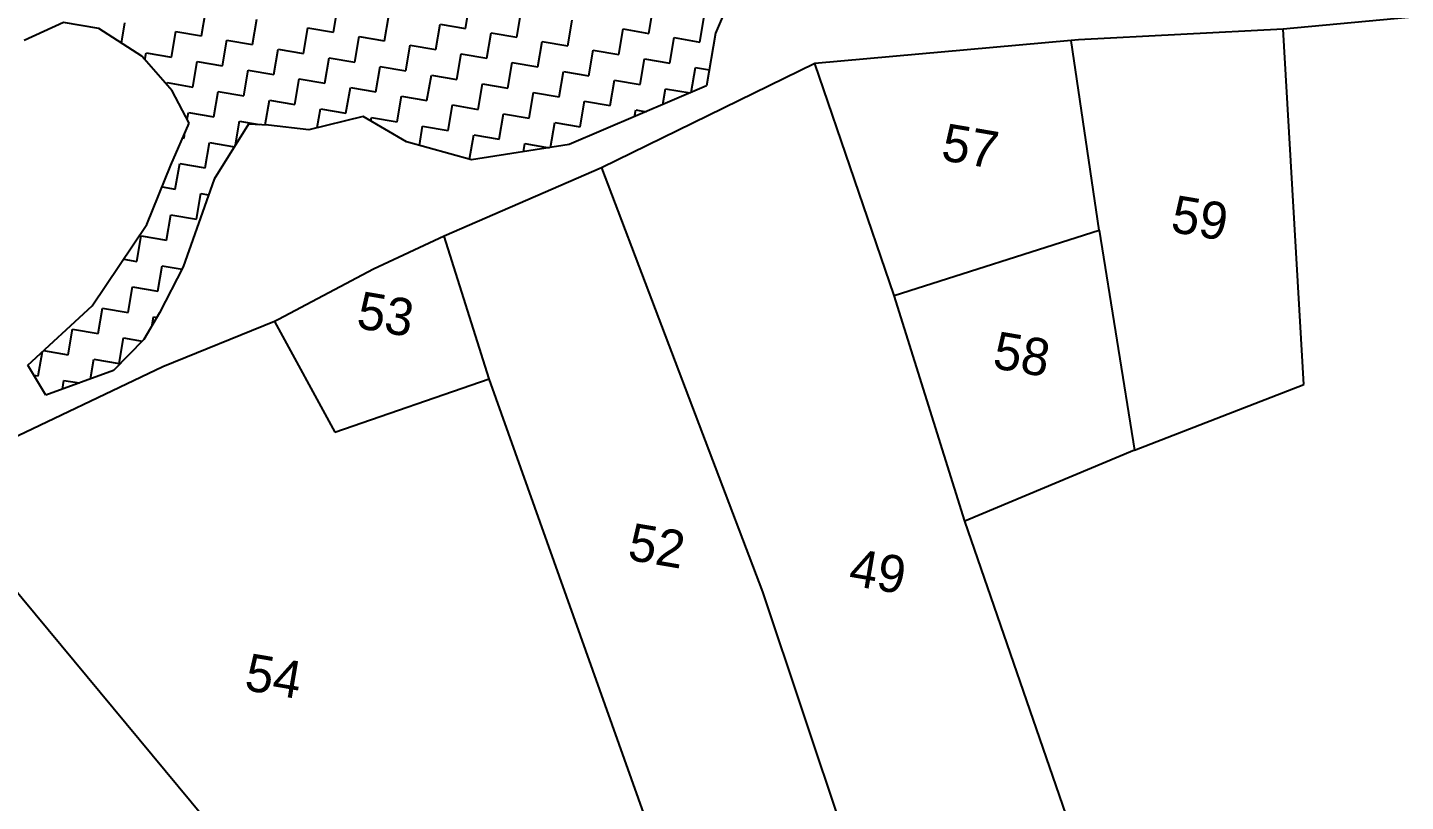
# Model space of a CAD drawing. Header units: metres. Extents: x 286044 to 288268, y 2013628 to 2015838.
# Drawn here: x 286563.1 to 286900.4, y 2015117.3 to 2015306.9 of the extents above; entities that cross this region are included whole.
import ezdxf
from ezdxf.enums import TextEntityAlignment as Align

# ---------------------------------------------------------------- set-up
doc = ezdxf.new("R2010")
doc.units = ezdxf.units.M
for name, color, linetype in [('POLY_HATCH', 12, 'Continuous'), ('POLY_PARCEL', 6, 'Continuous'), ('TEXT_PARCEL', 7, 'Continuous')]:
    doc.layers.add(name, color=color, linetype=linetype)
doc.styles.add('TEXT_MAP', font='')
doc.styles.get('TEXT_MAP').set_extended_font_data('Kruti Dev 050')

msp = doc.modelspace()

# ---------------------------------------------------------------- linework, layer by layer
at = {"layer": 'POLY_HATCH'}
for p, q in [((286735.27, 2015314.32), (286731.55, 2015305.52)), ((286571.91, 2015308.15), (286562.26, 2015303.69)), ((286580.54, 2015306.68), (286571.91, 2015308.15)), ((286591.04, 2015299.9), (286580.54, 2015306.68)), ((286731.55, 2015305.52), (286729.35, 2015292.58)), ((286598.48, 2015291.41), (286591.04, 2015299.9)), ((286602.68, 2015283.49), (286598.48, 2015291.41)), ((286729.35, 2015292.58), (286695.71, 2015278.21)), ((286645.26, 2015285.14), (286631.93, 2015281.86)), ((286655.86, 2015278.89), (286645.26, 2015285.14)), ((286598.15, 2015273.16), (286602.68, 2015283.49)), ((286617.18, 2015283.26), (286608.76, 2015269.72)), ((286622.13, 2015282.98), (286617.18, 2015283.26)), ((286631.93, 2015281.86), (286622.13, 2015282.98)), ((286671.77, 2015274.52), (286655.86, 2015278.89)), ((286695.71, 2015278.21), (286671.77, 2015274.52)), ((286592.34, 2015258.61), (286598.15, 2015273.16)), ((286608.76, 2015269.72), (286601.22, 2015248.25)), ((286578.95, 2015238.7), (286592.34, 2015258.61)), ((286601.22, 2015248.25), (286595.42, 2015237.03)), ((286563.15, 2015224.19), (286578.95, 2015238.7)), ((286595.42, 2015237.03), (286591.53, 2015230.48)), ((286591.53, 2015230.48), (286584.12, 2015222.87)), ((286567.55, 2015216.81), (286563.15, 2015224.19)), ((286584.12, 2015222.87), (286567.55, 2015216.81))]:
    msp.add_line(p, q, dxfattribs=at)
at = {"layer": 'POLY_HATCH', "linetype": 'Continuous'}
for p, q in [((286605.67, 2015304.83), (286606.74, 2015311.08)), ((286638.01, 2015305.75), (286639.07, 2015312.01)), ((286670.34, 2015306.68), (286671.41, 2015312.93)), ((286682.85, 2015304.55), (286683.92, 2015310.8)), ((286715.18, 2015305.47), (286716.25, 2015311.73)), ((286586.07, 2015303.1), (286586.91, 2015308.02)), ((286618.18, 2015302.7), (286619.25, 2015308.95)), ((286650.52, 2015303.62), (286651.58, 2015309.88)), ((286663.02, 2015301.49), (286664.09, 2015307.75)), ((286664.09, 2015307.75), (286670.34, 2015306.68)), ((286695.36, 2015302.42), (286696.42, 2015308.67)), ((286727.69, 2015303.34), (286728.76, 2015309.6)), ((286598.35, 2015299.64), (286599.42, 2015305.89)), ((286599.42, 2015305.89), (286605.67, 2015304.83)), ((286630.69, 2015300.57), (286631.75, 2015306.82)), ((286631.75, 2015306.82), (286638.01, 2015305.75)), ((286643.2, 2015298.43), (286644.26, 2015304.69)), ((286644.26, 2015304.69), (286650.52, 2015303.62)), ((286675.53, 2015299.36), (286676.6, 2015305.61)), ((286676.6, 2015305.61), (286682.85, 2015304.55)), ((286707.86, 2015300.29), (286708.93, 2015306.54)), ((286708.93, 2015306.54), (286715.18, 2015305.47)), ((286720.37, 2015298.16), (286721.44, 2015304.41)), ((286721.44, 2015304.41), (286727.69, 2015303.34)), ((286591.81, 2015299.02), (286592.1, 2015300.71)), ((286592.1, 2015300.71), (286598.35, 2015299.64)), ((286610.86, 2015297.51), (286611.93, 2015303.76)), ((286611.93, 2015303.76), (286618.18, 2015302.7)), ((286623.37, 2015295.38), (286624.43, 2015301.63)), ((286624.43, 2015301.63), (286630.69, 2015300.57)), ((286655.7, 2015296.3), (286656.77, 2015302.56)), ((286656.77, 2015302.56), (286663.02, 2015301.49)), ((286688.04, 2015297.23), (286689.1, 2015303.48)), ((286689.1, 2015303.48), (286695.36, 2015302.42)), ((286700.55, 2015295.1), (286701.61, 2015301.35)), ((286701.61, 2015301.35), (286707.86, 2015300.29)), ((286603.54, 2015292.32), (286604.61, 2015298.57)), ((286604.61, 2015298.57), (286610.86, 2015297.51)), ((286635.88, 2015293.25), (286636.94, 2015299.5)), ((286636.94, 2015299.5), (286643.2, 2015298.43)), ((286648.38, 2015291.12), (286649.45, 2015297.37)), ((286649.45, 2015297.37), (286655.7, 2015296.3)), ((286668.21, 2015294.17), (286669.28, 2015300.43)), ((286669.28, 2015300.43), (286675.53, 2015299.36)), ((286680.72, 2015292.04), (286681.78, 2015298.3)), ((286681.78, 2015298.3), (286688.04, 2015297.23)), ((286713.05, 2015292.97), (286714.12, 2015299.22)), ((286714.12, 2015299.22), (286720.37, 2015298.16)), ((286616.05, 2015290.19), (286617.12, 2015296.44)), ((286617.12, 2015296.44), (286623.37, 2015295.38)), ((286628.56, 2015288.06), (286629.62, 2015294.31)), ((286629.62, 2015294.31), (286635.88, 2015293.25)), ((286660.89, 2015288.98), (286661.96, 2015295.24)), ((286661.96, 2015295.24), (286668.21, 2015294.17)), ((286693.23, 2015289.91), (286694.29, 2015296.16)), ((286694.29, 2015296.16), (286700.55, 2015295.1)), ((286705.73, 2015287.78), (286706.8, 2015294.03)), ((286706.8, 2015294.03), (286713.05, 2015292.97)), ((286725.58, 2015290.97), (286726.63, 2015297.09)), ((286726.63, 2015297.09), (286730.02, 2015296.51)), ((286597.2, 2015292.87), (286597.29, 2015293.39)), ((286597.29, 2015293.39), (286603.54, 2015292.32)), ((286608.73, 2015285), (286609.8, 2015291.25)), ((286609.8, 2015291.25), (286616.05, 2015290.19)), ((286641.06, 2015285.93), (286642.13, 2015292.18)), ((286642.13, 2015292.18), (286648.38, 2015291.12)), ((286673.4, 2015286.85), (286674.46, 2015293.11)), ((286674.46, 2015293.11), (286680.72, 2015292.04)), ((286685.91, 2015284.72), (286686.97, 2015290.98)), ((286686.97, 2015290.98), (286693.23, 2015289.91)), ((286718.64, 2015288.01), (286719.31, 2015291.9)), ((286719.31, 2015291.9), (286725.35, 2015290.87)), ((286621.26, 2015283.03), (286622.3, 2015289.12)), ((286622.3, 2015289.12), (286628.56, 2015288.06)), ((286653.57, 2015283.8), (286654.64, 2015290.05)), ((286654.64, 2015290.05), (286660.89, 2015288.98)), ((286666.08, 2015281.66), (286667.15, 2015287.92)), ((286667.15, 2015287.92), (286673.4, 2015286.85)), ((286698.41, 2015282.59), (286699.48, 2015288.84)), ((286699.48, 2015288.84), (286705.73, 2015287.78)), ((286602.19, 2015284.41), (286602.48, 2015286.07)), ((286602.48, 2015286.07), (286608.73, 2015285)), ((286614, 2015278.14), (286614.98, 2015283.94)), ((286614.98, 2015283.94), (286619.83, 2015283.11)), ((286634.02, 2015282.38), (286634.81, 2015286.99)), ((286634.81, 2015286.99), (286641.06, 2015285.93)), ((286647.17, 2015284.01), (286647.32, 2015284.86)), ((286647.32, 2015284.86), (286653.57, 2015283.8)), ((286678.59, 2015279.53), (286679.65, 2015285.79)), ((286679.65, 2015285.79), (286685.91, 2015284.72)), ((286711.7, 2015285.04), (286711.99, 2015286.71)), ((286711.99, 2015286.71), (286714.58, 2015286.27)), ((286601.41, 2015279.81), (286601.63, 2015281.09)), ((286659.02, 2015278.02), (286659.83, 2015282.73)), ((286659.83, 2015282.73), (286666.08, 2015281.66)), ((286671.32, 2015274.64), (286672.33, 2015280.6)), ((286672.33, 2015280.6), (286678.59, 2015279.53)), ((286691.11, 2015277.5), (286692.16, 2015283.66)), ((286692.16, 2015283.66), (286698.41, 2015282.59)), ((286601.09, 2015279.87), (286601.41, 2015279.81)), ((286606.6, 2015272.49), (286607.67, 2015278.75)), ((286607.67, 2015278.75), (286613.73, 2015277.71)), ((286684.5, 2015276.48), (286684.84, 2015278.47)), ((286684.84, 2015278.47), (286690.81, 2015277.45)), ((286599.28, 2015267.31), (286600.35, 2015273.56)), ((286600.35, 2015273.56), (286606.6, 2015272.49)), ((286596.03, 2015267.86), (286599.28, 2015267.31)), ((286604.47, 2015259.99), (286605.53, 2015266.24)), ((286605.53, 2015266.24), (286607.43, 2015265.92)), ((286597.15, 2015254.8), (286598.21, 2015261.05)), ((286598.21, 2015261.05), (286604.47, 2015259.99)), ((286589.83, 2015249.61), (286590.9, 2015255.86)), ((286590.9, 2015255.86), (286597.15, 2015254.8)), ((286586.65, 2015250.15), (286589.83, 2015249.61)), ((286595.02, 2015242.29), (286596.08, 2015248.54)), ((286596.08, 2015248.54), (286600.94, 2015247.72)), ((286587.7, 2015237.1), (286588.76, 2015243.36)), ((286588.76, 2015243.36), (286595.02, 2015242.29)), ((286580.38, 2015231.91), (286581.45, 2015238.17)), ((286581.45, 2015238.17), (286587.7, 2015237.1)), ((286593.6, 2015233.97), (286593.95, 2015236.04)), ((286593.95, 2015236.04), (286594.75, 2015235.9)), ((286573.06, 2015226.73), (286574.13, 2015232.98)), ((286574.13, 2015232.98), (286580.38, 2015231.91)), ((286585.57, 2015224.59), (286586.63, 2015230.85)), ((286586.63, 2015230.85), (286591.14, 2015230.08)), ((286565.74, 2015221.54), (286566.76, 2015227.5)), ((286567.03, 2015227.75), (286573.06, 2015226.73)), ((286578.49, 2015220.81), (286579.31, 2015225.66)), ((286579.31, 2015225.66), (286585.57, 2015224.59)), ((286564.62, 2015221.73), (286565.74, 2015221.54)), ((286571.63, 2015218.3), (286571.99, 2015220.47)), ((286571.99, 2015220.47), (286575.79, 2015219.83))]:
    msp.add_line(p, q, dxfattribs=at)
at = {"layer": 'POLY_PARCEL'}
for p, q in [((286937.55, 2015312.71), (286870.49, 2015306.48)), ((286870.49, 2015306.48), (286820.43, 2015303.85)), ((286875.54, 2015219.47), (286870.49, 2015306.48)), ((286818.63, 2015303.69), (286755.81, 2015298.08)), ((286820.43, 2015303.85), (286818.63, 2015303.69)), ((286825.44, 2015257.25), (286818.63, 2015303.69)), ((286755.81, 2015298.08), (286703.61, 2015272.52)), ((286775.26, 2015241.25), (286755.81, 2015298.08)), ((286703.61, 2015272.52), (286665.08, 2015255.77)), ((286703.61, 2015272.52), (286743.06, 2015168.67)), ((286775.26, 2015241.25), (286825.44, 2015257.25)), ((286825.44, 2015257.25), (286834.14, 2015203.34)), ((286665.08, 2015255.77), (286647.78, 2015247.69)), ((286676.08, 2015220.87), (286665.08, 2015255.77)), ((286647.78, 2015247.69), (286624.55, 2015235.34)), ((286792.57, 2015185.96), (286775.26, 2015241.25)), ((286623.52, 2015234.92), (286596.23, 2015223.76)), ((286624.55, 2015235.34), (286623.52, 2015234.92)), ((286623.52, 2015234.92), (286638.32, 2015207.76)), ((286596.23, 2015223.76), (286537.74, 2015195.99)), ((286638.32, 2015207.76), (286676.08, 2015220.87)), ((286727.1, 2015077.56), (286676.08, 2015220.87)), ((286834.14, 2015203.34), (286875.54, 2015219.47)), ((286834.14, 2015203.34), (286792.57, 2015185.96)), ((286537.74, 2015195.99), (286626.8, 2015088.85)), ((286840.63, 2015046.82), (286792.57, 2015185.96)), ((286743.06, 2015168.67), (286763.63, 2015107.13))]:
    msp.add_line(p, q, dxfattribs=at)

# ---------------------------------------------------------------- texts
at = {"layer": 'TEXT_PARCEL', "style": 'TEXT_MAP'}
for s, p in [('57', (286793.17, 2015273.34)), ('59', (286849.36, 2015255.76)), ('53', (286650.03, 2015232.21)), ('58', (286805.78, 2015222.39)), ('52', (286716.42, 2015175.45)), ('49', (286770.52, 2015169.21)), ('54', (286622.62, 2015143.54))]:
    msp.add_text(s, height=9.135, rotation=350.3305, dxfattribs=at).set_placement(p, align=Align.CENTER)

doc.saveas('drawing.dxf')
